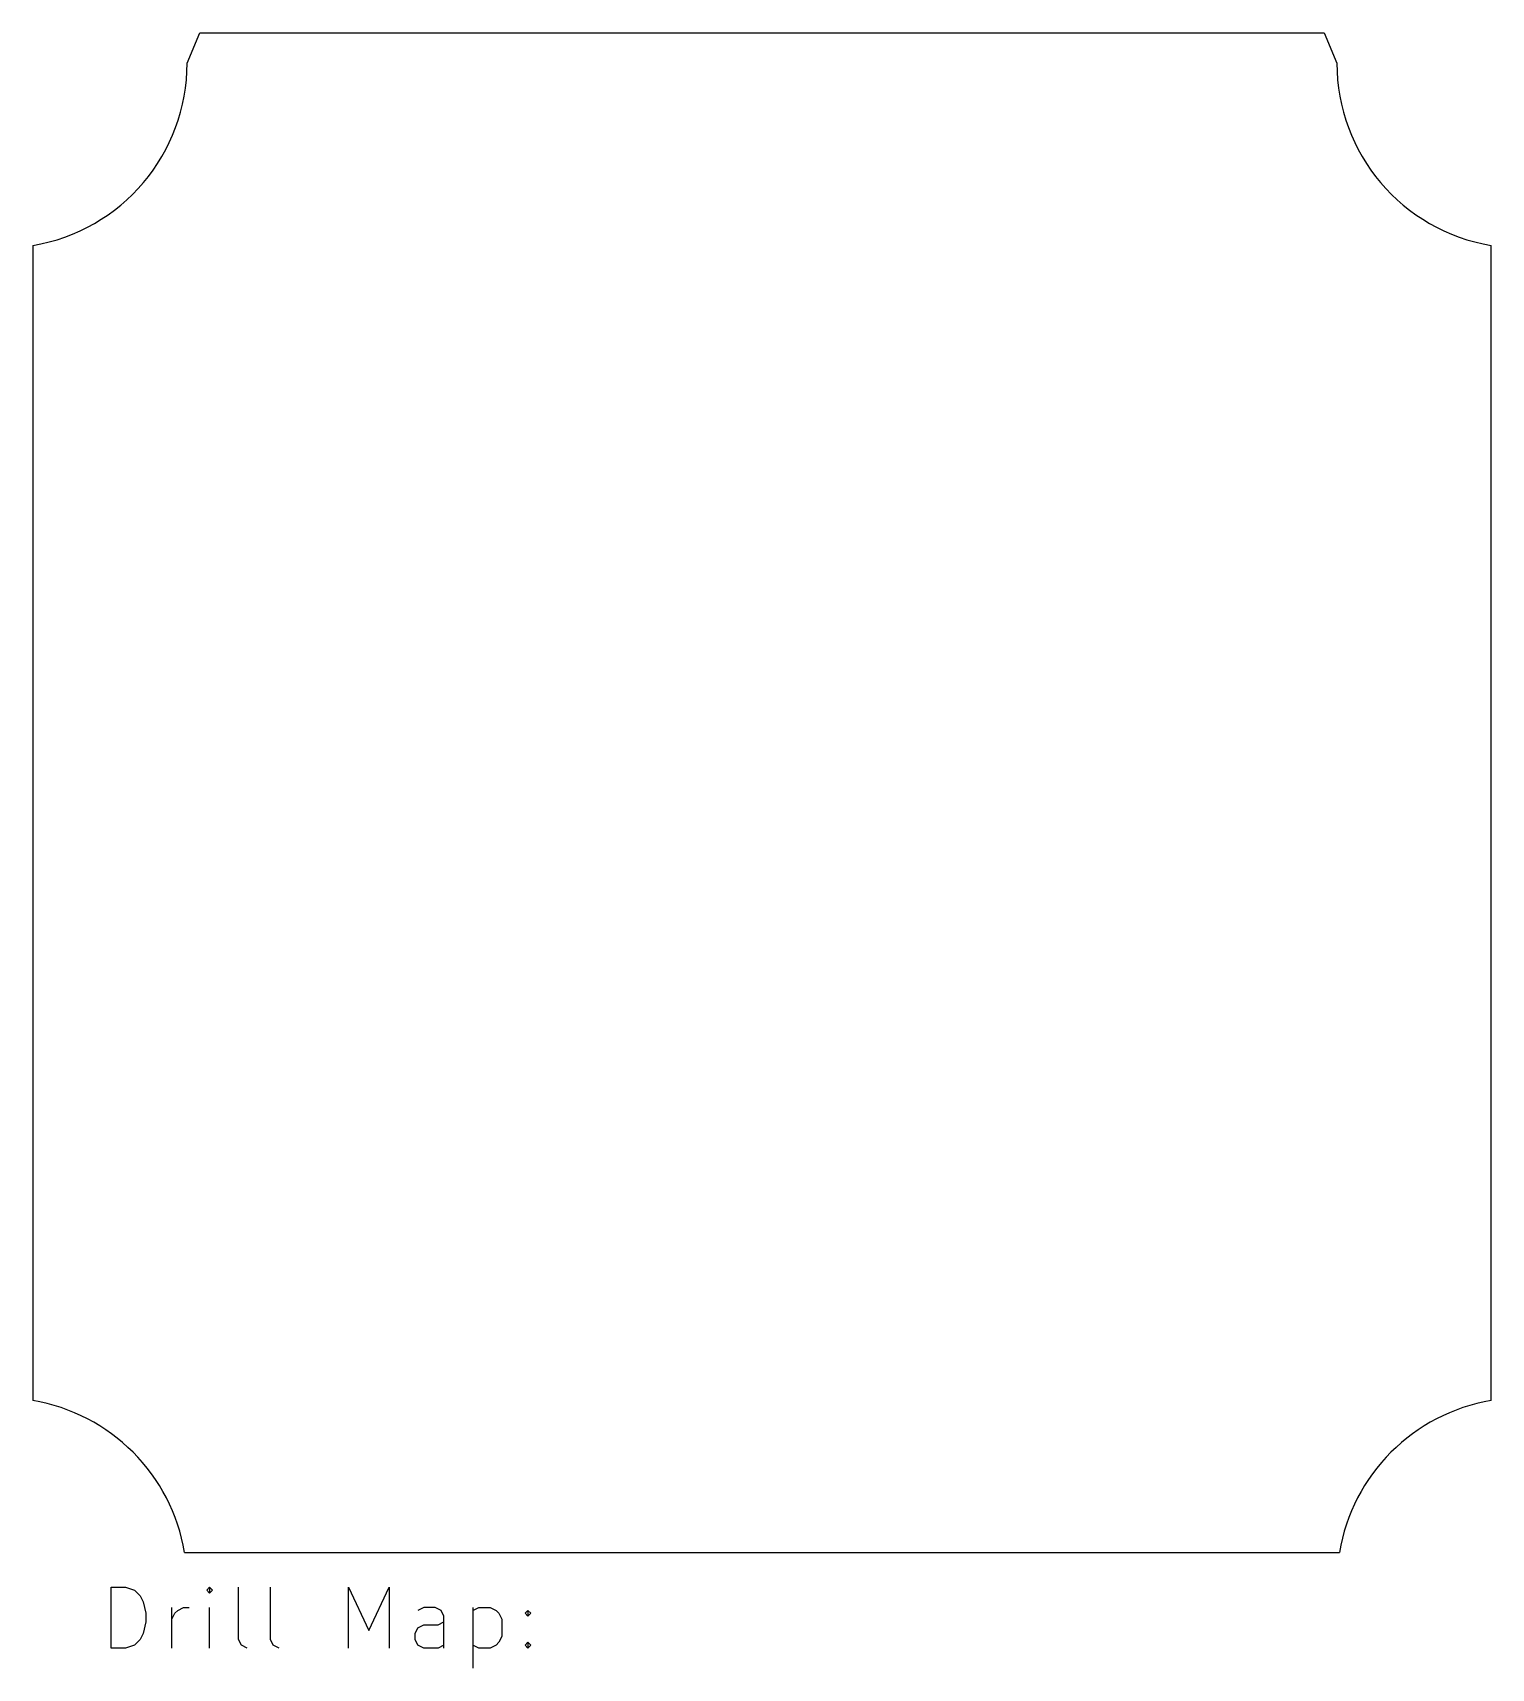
# Model space of a CAD drawing. Extents: x -24 to 24, y -52.8 to 1.
import ezdxf

# ---------------------------------------------------------------- set-up
doc = ezdxf.new("R2010")
doc.units = 0
doc.layers.add('BLACK', color=7, linetype='CONTINUOUS')

msp = doc.modelspace()

# ---------------------------------------------------------------- linework, layer by layer
at = {"layer": 'BLACK', "linetype": 'CONTINUOUS'}
for p, q in [((-18.917237, 0), (-18.5, 1)), ((-18.5, 1), (18.5, 1)), ((18.5, 1), (18.917237, 0)), ((-24, -6), (-24.000004, -44)), ((24, -44), (24, -6)), ((-19, -49), (19, -49.000004)), ((-21.417235, -52.139842), (-21.417235, -50.139842)), ((-21.417235, -50.139842), (-20.941045, -50.139842)), ((-20.941045, -50.139842), (-20.65533, -50.23508)), ((-20.65533, -50.23508), (-20.464854, -50.425556)), ((-20.464854, -50.425556), (-20.369616, -50.616032)), ((-18.17914, -50.139842), (-18.274378, -50.23508)), ((-18.274378, -50.23508), (-18.17914, -50.330318)), ((-18.083902, -50.23508), (-18.17914, -50.139842)), ((-18.17914, -50.139842), (-18.17914, -50.330318)), ((-18.17914, -50.330318), (-18.083902, -50.23508)), ((-17.226759, -51.854127), (-17.226759, -50.139842)), ((-16.17914, -51.854127), (-16.17914, -50.139842)), ((-13.607711, -52.139842), (-13.607711, -50.139842)), ((-13.607711, -50.139842), (-12.941044, -51.568413)), ((-12.941044, -51.568413), (-12.274378, -50.139842)), ((-12.274378, -50.139842), (-12.274378, -52.139842)), ((-20.369616, -50.616032), (-20.274378, -50.996984)), ((-20.274378, -50.996984), (-20.274378, -51.282699)), ((-19.417235, -52.139842), (-19.417235, -50.806508)), ((-19.417235, -51.187461), (-19.321997, -50.996984)), ((-19.321997, -50.996984), (-19.226759, -50.901746)), ((-19.226759, -50.901746), (-19.036283, -50.806508)), ((-19.036283, -50.806508), (-18.845806, -50.806508)), ((-18.17914, -52.139842), (-18.17914, -50.806508)), ((-11.131521, -50.806508), (-11.321997, -50.901746)), ((-10.750568, -50.806508), (-11.131521, -50.806508)), ((-10.560092, -50.901746), (-10.750568, -50.806508)), ((-10.464854, -51.092223), (-10.560092, -50.901746)), ((-10.464854, -52.139842), (-10.464854, -51.092223)), ((-9.512473, -50.806508), (-9.512473, -52.806508)), ((-9.512473, -50.901746), (-9.321997, -50.806508)), ((-9.321997, -50.806508), (-8.941044, -50.806508)), ((-8.941044, -50.806508), (-8.750568, -50.901746)), ((-8.750568, -50.901746), (-8.65533, -50.996984)), ((-8.65533, -50.996984), (-8.560092, -51.187461)), ((-7.798187, -50.996984), (-7.702949, -50.901746)), ((-7.702949, -51.092223), (-7.798187, -50.996984)), ((-7.702949, -50.901746), (-7.607711, -50.996984)), ((-7.702949, -50.901746), (-7.702949, -51.092223)), ((-7.607711, -50.996984), (-7.702949, -51.092223)), ((-20.274378, -51.282699), (-20.369616, -51.663651)), ((-11.417235, -51.663651), (-11.321997, -51.473175)), ((-11.321997, -51.473175), (-11.131521, -51.377937)), ((-11.131521, -51.377937), (-10.65533, -51.377937)), ((-10.65533, -51.377937), (-10.464854, -51.282699)), ((-8.560092, -51.187461), (-8.560092, -51.758889)), ((-20.941045, -52.139842), (-21.417235, -52.139842)), ((-20.65533, -52.044604), (-20.941045, -52.139842)), ((-20.464854, -51.854127), (-20.65533, -52.044604)), ((-20.369616, -51.663651), (-20.464854, -51.854127)), ((-17.131521, -52.044604), (-17.226759, -51.854127)), ((-16.941045, -52.139842), (-17.131521, -52.044604)), ((-16.083902, -52.044604), (-16.17914, -51.854127)), ((-15.893426, -52.139842), (-16.083902, -52.044604)), ((-11.417235, -51.854127), (-11.417235, -51.663651)), ((-11.321997, -52.044604), (-11.417235, -51.854127)), ((-11.131521, -52.139842), (-11.321997, -52.044604)), ((-10.65533, -52.139842), (-11.131521, -52.139842)), ((-10.464854, -52.044604), (-10.65533, -52.139842)), ((-9.321997, -52.139842), (-9.512473, -52.044604)), ((-8.941044, -52.139842), (-9.321997, -52.139842)), ((-8.750568, -52.044604), (-8.941044, -52.139842)), ((-8.65533, -51.949365), (-8.750568, -52.044604)), ((-8.560092, -51.758889), (-8.65533, -51.949365)), ((-7.798187, -52.044604), (-7.702949, -51.949365)), ((-7.702949, -52.139842), (-7.798187, -52.044604)), ((-7.702949, -51.949365), (-7.607711, -52.044604)), ((-7.702949, -51.949365), (-7.702949, -52.139842)), ((-7.607711, -52.044604), (-7.702949, -52.139842))]:
    msp.add_line(p, q, dxfattribs=at)
at = {"layer": 'BLACK'}
for centre, radius, start, end in [((-24.999999, 0), 6.082762, -80.5376871, 0), ((25, 0), 6.082763, -180, -99.4623222), ((-24.999998, -49.999998), 6.08276, 9.4623067, 80.5376933), ((25, -50), 6.082763, 99.4623222, 170.5376778)]:
    msp.add_arc(centre, radius, start, end, dxfattribs=at)

doc.saveas('drawing.dxf')
